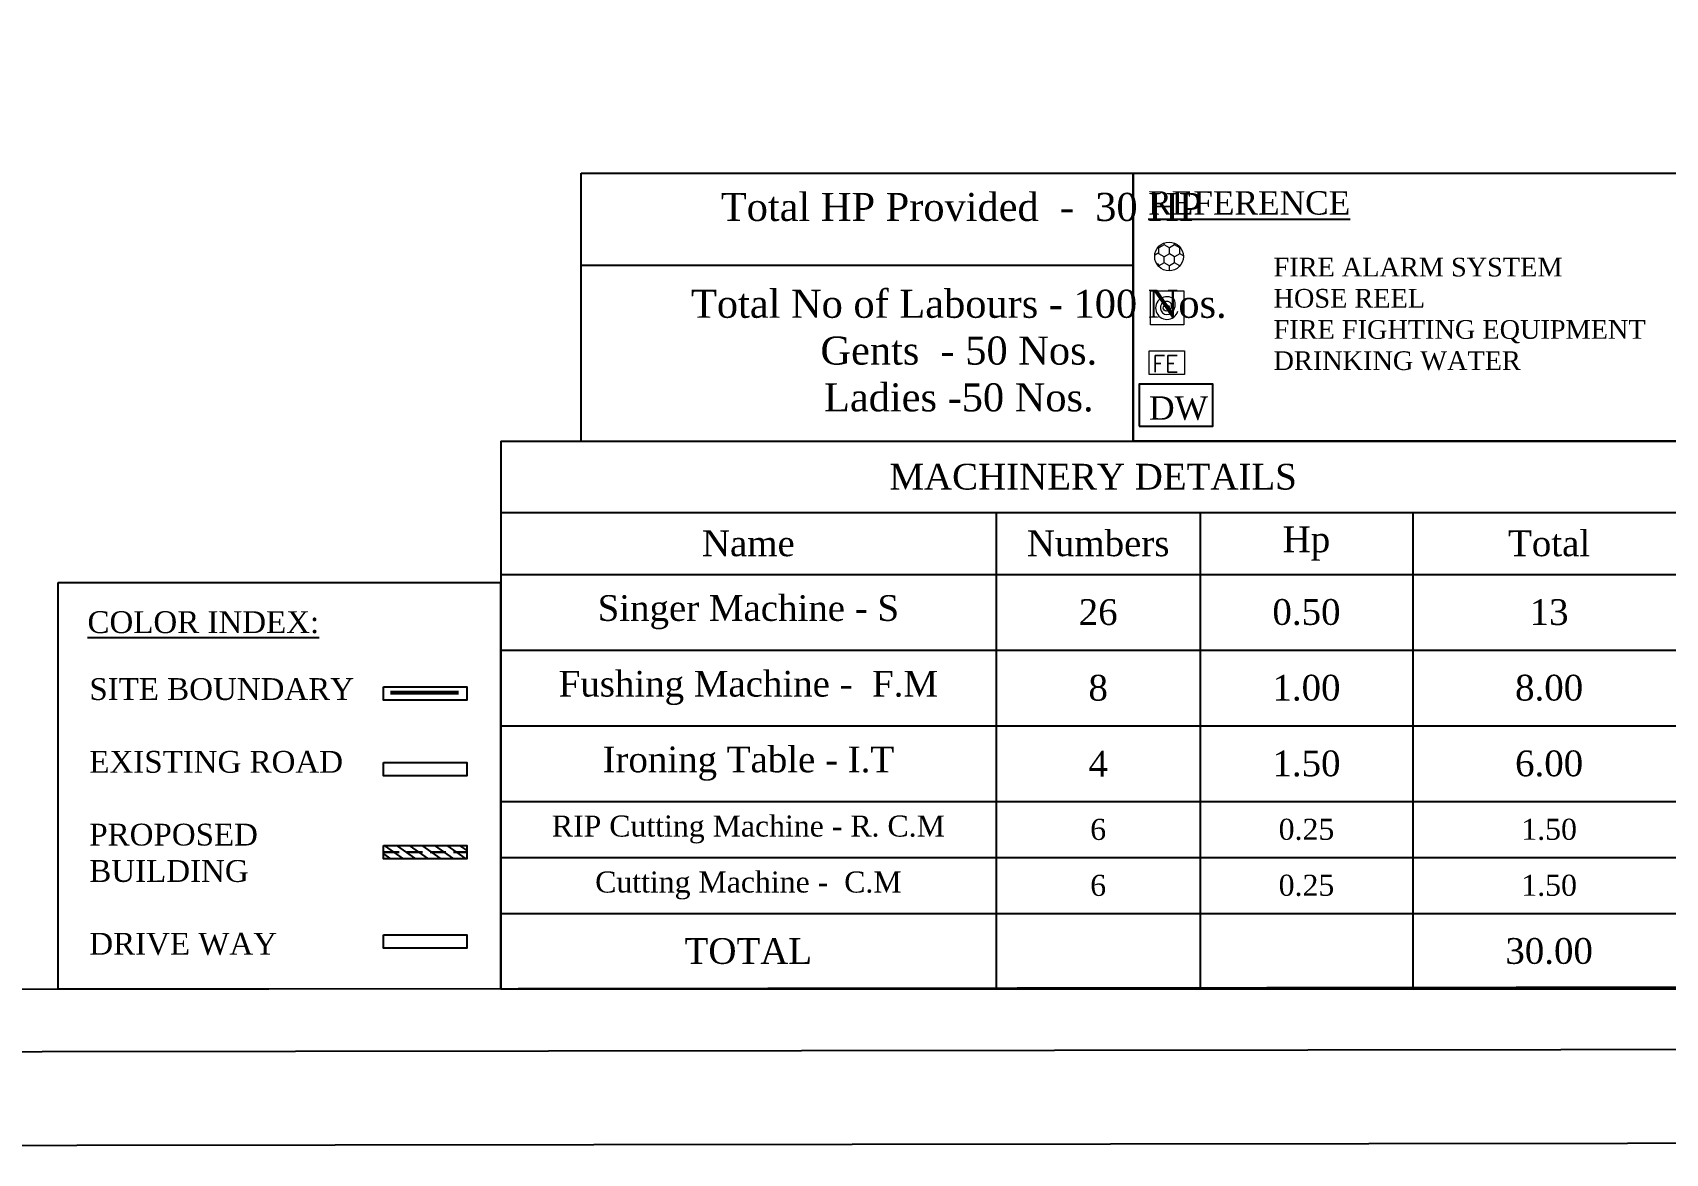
# Model space of a CAD drawing. Header units: metres. Extents: x 2292 to 2697, y 2134 to 2248.
# Drawn here: x 2604.9 to 2657.3, y 2136 to 2171.9 of the extents above; entities that cross this region are included whole.
import ezdxf

# ---------------------------------------------------------------- set-up
doc = ezdxf.new("R2010")
doc.units = ezdxf.units.M
doc.linetypes.add('DASHED2', pattern=[0.375, 0.25, -0.125])
doc.styles.add('Schedule', font='romans.shx')
doc.styles.add('TIMES NEW ROMAN', font='times.ttf')

# ---------------------------------------------------------------- blocks, each defined once
blk = doc.blocks.new('A$C57323508')
at = {"lineweight": 9}
for p, q in [((0.134, 0.647), (0.158, 0.647)), ((0.213, 0.509), (0.134, 0.647)), ((0.134, 0.372), (0.213, 0.509)), ((0.158, 0.647), (0.181, 0.687)), ((0.213, 0.509), (0.372, 0.509)), ((0.372, 0.509), (0.451, 0.647)), ((0.451, 0.372), (0.372, 0.509)), ((0.475, 0.647), (0.41, 0.759)), ((0.475, 0.647), (0.634, 0.647)), ((0.689, 0.509), (0.61, 0.647)), ((0.61, 0.372), (0.689, 0.509)), ((0.634, 0.647), (0.648, 0.671)), ((0.689, 0.509), (0.737, 0.509)), ((0, 0.372), (0.134, 0.372)), ((0.126, 0.097), (0.134, 0.097)), ((0.213, 0.234), (0.134, 0.372)), ((0.134, 0.097), (0.213, 0.234)), ((0.141, 0.084), (0.134, 0.097)), ((0.213, 0.234), (0.372, 0.234)), ((0.372, 0.234), (0.451, 0.372)), ((0.451, 0.097), (0.372, 0.234)), ((0.396, 0), (0.451, 0.097)), ((0.451, 0.372), (0.61, 0.372)), ((0.451, 0.097), (0.61, 0.097)), ((0.689, 0.234), (0.61, 0.372)), ((0.61, 0.097), (0.689, 0.234)), ((0.618, 0.084), (0.61, 0.097)), ((0.689, 0.234), (0.73, 0.234))]:
    blk.add_line(p, q, dxfattribs=at)
blk.add_circle((0.38, 0.38), 0.38, dxfattribs=at)
blk = doc.blocks.new('A$C3F6E631D')
at = {"lineweight": 9}
for p, q in [((0, 0.885), (0.902, 0.885)), ((0, 0), (0, 0.885)), ((0.902, 0.885), (0.902, 0)), ((0.902, 0), (0, 0))]:
    blk.add_line(p, q, dxfattribs=at)
blk.add_circle((0.448, 0.466), 0.0817, dxfattribs=at)
for centre, radius, start, end in [((0.448, 0.447), 0.299, 321.4372, 253.2573), ((0.449, 0.447), 0.174, 329.1263, 222.2936), ((0.543, 0.517), 0.292, 219.9012, 298.5281), ((0.509, 0.459), 0.135, 195.9931, 311.1342)]:
    blk.add_arc(centre, radius, start, end, dxfattribs=at)
blk = doc.blocks.new('A$C453E5C48')
at = {"linetype": 'ByBlock', "lineweight": 9}
for p, q in [((0, 0.489), (0.639, 0.489)), ((0, 0.063), (0, 0.489)), ((0.639, 0.489), (0.639, 0.063)), ((0.639, 0.063), (0, 0.063))]:
    blk.add_line(p, q, dxfattribs=at)
at = {"lineweight": 9, "style": 'Schedule'}
blk.add_text('FE', height=0.3048, dxfattribs=at).set_placement((0.051, 0.103))
blk = doc.blocks.new('A$C4F610507')
blk.add_lwpolyline([(1.128, 0.032), (4.112, 0.032), (4.112, 1.742), (1.128, 1.742)], close=True)
blk = doc.blocks.new('*T307')
at = {"color": 0, "linetype": 'ByBlock', "lineweight": -2}
for p, q in [((0, 0), (37.996, 0)), ((0, 0), (0, -17.568)), ((37.996, 0), (37.996, -17.568)), ((0, -2.291), (37.996, -2.291)), ((15.886, -2.291), (15.886, -17.568)), ((22.433, -2.291), (22.433, -17.568)), ((29.247, -2.291), (29.247, -17.568)), ((0, -4.273), (37.996, -4.273)), ((0, -6.701), (37.996, -6.701)), ((0, -9.129), (37.996, -9.129)), ((0, -11.557), (37.996, -11.557)), ((0, -13.352), (37.996, -13.352)), ((0, -15.148), (37.996, -15.148)), ((0, -17.568), (37.996, -17.568))]:
    blk.add_line(p, q, dxfattribs=at)
at = {"color": 0, "attachment_point": 5, "style": 'TIMES NEW ROMAN'}
for s, insert, char_height, width in [('MACHINERY DETAILS', (18.998, -1.145), 0.82598, 37.12125), ('Name', (7.943, -3.282), 0.826, 15.01197), ('Numbers', (19.16, -3.282), 0.826, 5.67231), ('Hp', (25.84, -3.282), 0.826, 5.93937), ('Total', (33.621, -3.282), 0.826, 7.87421), ('Singer Machine - S', (7.943, -5.487), 0.82598, 14.57474), ('26', (19.16, -5.487), 0.826, 5.23508), ('0.50', (25.84, -5.487), 0.826, 5.50213), ('13', (33.621, -5.487), 0.826, 7.43698), ('Fushing Machine -  F.M', (7.943, -7.915), 0.82598, 14.57474), ('8', (19.16, -7.915), 0.826, 5.23508), ('1.00', (25.84, -7.915), 0.826, 5.50213), ('8.00', (33.621, -7.915), 0.826, 7.43698), ('Ironing Table - I.T', (7.943, -10.343), 0.82598, 14.57474), ('4', (19.16, -10.343), 0.826, 5.23508), ('1.50', (25.84, -10.343), 0.826, 5.50213), ('6.00', (33.621, -10.343), 0.826, 7.43698), ('RIP Cutting Machine - R. C.M', (7.943, -12.455), 0.675, 15.00396), ('6', (19.16, -12.455), 0.675, 5.6643), ('0.25', (25.84, -12.455), 0.675, 5.93136), ('1.50', (33.621, -12.455), 0.675, 7.86621), ('Cutting Machine -  C.M', (7.943, -14.25), 0.675, 15.00396), ('6', (19.16, -14.25), 0.675, 5.6643), ('0.25', (25.84, -14.25), 0.675, 5.93136), ('1.50', (33.621, -14.25), 0.675, 7.86621), ('TOTAL', (7.943, -16.358), 0.826, 14.57474), ('30.00', (33.621, -16.358), 0.826, 7.43698)]:
    blk.add_mtext(s, dxfattribs=dict(at, insert=insert, char_height=char_height, width=width))

msp = doc.modelspace()

# ---------------------------------------------------------------- hatches: boundary and pattern name
at = {"ltscale": 2}
h = msp.add_hatch(dxfattribs=at)
h.set_pattern_fill('ANSI31', color=256, scale=1.850033, angle=100)
h.set_pattern_definition([(145, (1850.73195, 305.88973), (-0.132641916, -0.189432288), [])])
h.paths.add_polyline_path([(2616.16569, 2145.82843), (2616.16569, 2145.40147), (2618.84006, 2145.40147), (2618.84006, 2145.82843)])

# ---------------------------------------------------------------- linework, layer by layer
at = {"ltscale": 9}
msp.add_line((2622.50224, 2164.44144), (2640.21067, 2164.44144), dxfattribs=at)
at = {"lineweight": 53}
msp.add_line((2616.39453, 2150.72812), (2618.56714, 2150.72812), dxfattribs=at)
at = {"linetype": 'DASHED2', "lineweight": 30, "ltscale": 2}
msp.add_line((2616.16569, 2145.61495), (2618.84006, 2145.61495), dxfattribs=at)
for points in [[(2407.44008, 2247.55212), (2697.4936, 2247.92048), (2697.4936, 2136.32048), (2407.44008, 2135.95212)], [(2410.44008, 2244.55212), (2694.4936, 2244.92048), (2694.4936, 2139.32048), (2410.44008, 2138.95212)], [(2412.44008, 2242.55212), (2692.4936, 2242.92048), (2692.4936, 2141.32048), (2412.44008, 2140.95212)], [(2605.73447, 2154.26323), (2619.92214, 2154.26323), (2619.92213, 2141.22502), (2605.73447, 2141.21569)]]:
    msp.add_lwpolyline(points, close=True)
at = {"ltscale": 9}
msp.add_lwpolyline([(2622.50224, 2167.38937), (2640.21067, 2167.38937), (2640.21067, 2158.7926), (2622.50224, 2158.78564), (2622.50224, 2167.38937)], dxfattribs=at)
at = {"ltscale": 5}
msp.add_lwpolyline([(2640.21067, 2167.38774), (2657.9191, 2167.38774), (2657.9191, 2158.7926), (2640.21067, 2158.7926)], close=True, dxfattribs=at)
at = {"ltscale": 16}
for points in [[(2616.16569, 2150.91536), (2618.84006, 2150.91536), (2618.84006, 2150.48839), (2616.16569, 2150.48839)], [(2616.16569, 2148.49051), (2618.84006, 2148.49051), (2618.84006, 2148.06354), (2616.16569, 2148.06354)], [(2616.16569, 2145.82843), (2618.84006, 2145.82843), (2618.84006, 2145.40147), (2616.16569, 2145.40147)], [(2616.16569, 2142.96055), (2618.84006, 2142.96055), (2618.84006, 2142.53358), (2616.16569, 2142.53358)]]:
    msp.add_lwpolyline(points, close=True, dxfattribs=at)

# ---------------------------------------------------------------- block references
at = {"linetype": 'ByBlock', "rotation": 90}
for name, p, xscale, yscale, zscale in [('A$C57323508', (2641.81672, 2164.25587), 1.211251736091697, 1.211251736091697, 1.211251736091697), ('A$C3F6E631D', (2641.82912, 2162.51954), 1.209608306074158, 1.209608306074158, 1.209608306074158)]:
    msp.add_blockref(name, p, dxfattribs=dict(at, xscale=xscale, yscale=yscale, zscale=zscale))
at = {"linetype": 'ByBlock', "xscale": 1.766398150479449, "yscale": 1.766398150479449, "zscale": 1.766398150479449}
msp.add_blockref('A$C453E5C48', (2640.72402, 2160.82339), dxfattribs=at)
at = {"xscale": 0.7907606975997651, "yscale": 0.7907606975997651, "zscale": 0.7907606975997651}
msp.add_blockref('A$C4F610507', (2639.50367, 2159.24552), dxfattribs=at)
msp.add_blockref('*T307', (2619.9234, 2158.7926))

# ---------------------------------------------------------------- texts
at = {"linetype": 'ByBlock', "ltscale": 5, "style": 'TIMES NEW ROMAN'}
msp.add_text('%%UREFERENCE', height=0.75, dxfattribs=at).set_placement((2640.6858, 2166.05959))
at = {"char_height": 0.9, "attachment_point": 2, "style": 'TIMES NEW ROMAN'}
for s, insert, width in [('Total HP Provided  -  30 HP', (2634.7047, 2166.75518), 22.5897437), ('Total No of Labours - 100{\\C1; }Nos.    \\PGents  - 50 Nos.\\PLadies -50 Nos.', (2634.61516, 2163.6489), 22.2773208)]:
    msp.add_mtext(s, dxfattribs=dict(at, insert=insert, width=width))
at = {"linetype": 'ByBlock', "ltscale": 5, "insert": (2644.70797, 2164.67501), "char_height": 0.6, "attachment_point": 1, "style": 'TIMES NEW ROMAN'}
msp.add_mtext_dynamic_manual_height_columns('FIRE ALARM SYSTEM\\PHOSE REEL{\\H1.83333x; }\\PFIRE FIGHTING EQUIPMENT{\\H1.55556x; }\\PDRINKING WATER{\\H1.64815x; }', width=11.7574826, gutter_width=12.5, heights=[0], dxfattribs=at)
at = {"ltscale": 0.2, "insert": (2640.71774, 2159.4628), "char_height": 0.75, "attachment_point": 7, "style": 'TIMES NEW ROMAN'}
msp.add_mtext_dynamic_manual_height_columns('DW', width=0.9221214, gutter_width=1.4663, heights=[0], dxfattribs=at)
at = {"ltscale": 60, "char_height": 0.7, "attachment_point": 1, "style": 'TIMES NEW ROMAN'}
for s, width, insert in [('{\\LCOLOR INDEX:}', 438.9581311, (2606.67384, 2153.33852)), ('SITE BOUNDARY\\P\\PEXISTING ROAD\\P\\PPROPOSED \\PBUILDING\\P\\PDRIVE WAY', 10.0433407, (2606.73316, 2151.1922))]:
    msp.add_mtext_dynamic_manual_height_columns(s, width=width, gutter_width=6.25, heights=[0], dxfattribs=dict(at, insert=insert))

doc.saveas('drawing.dxf')
